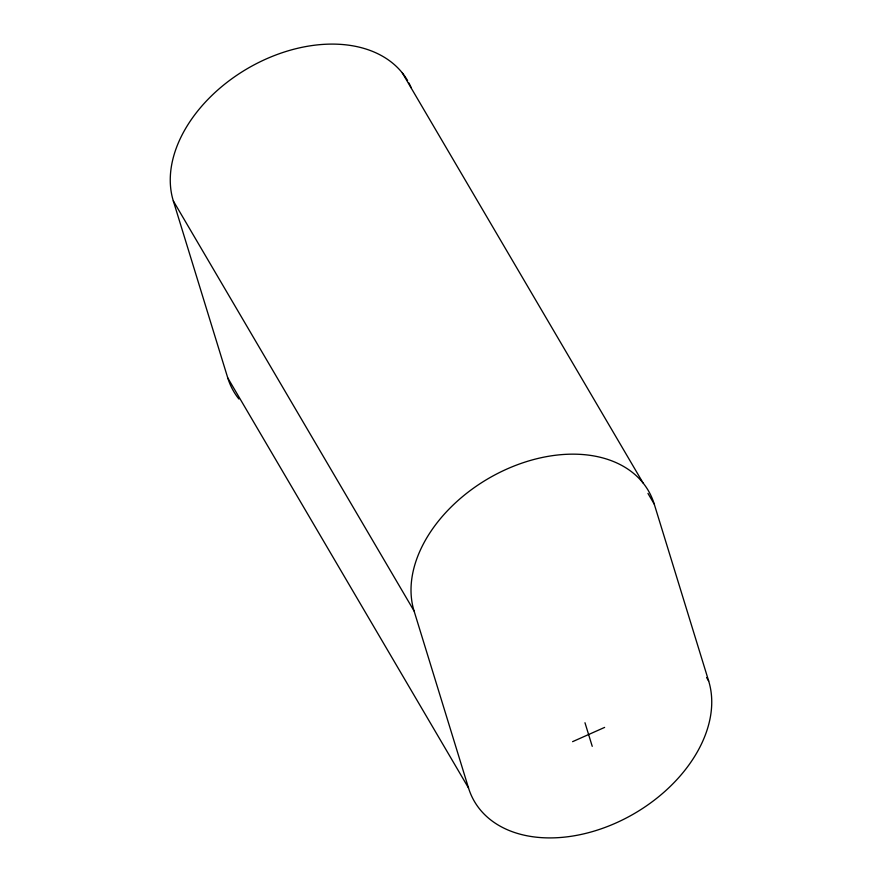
<?xml version="1.0" encoding="UTF-8"?>
<svg xmlns="http://www.w3.org/2000/svg" width="882" height="882" viewBox="0 0 882 882"><rect width="100%" height="100%" fill="white"/><g stroke="black" fill="none" stroke-linecap="round" stroke-linejoin="round"><path stroke-width="1.32" d="M572.594 741.663L604.622 727.407M402.335 72.941L643.099 483.005M647.972 493.424L654.235 504.085L708.687 681.091A132.344 91.298 -30.4 0 1 615.834 823.038A132.344 91.298 -30.4 0 1 468.518 787.979L227.765 377.915L173.313 200.909A132.344 91.298 -30.4 0 1 256.651 63.526A132.344 91.298 -30.4 0 1 407.594 80.593M706.603 677.541L708.687 681.091M173.313 200.909L414.066 610.972L468.518 787.979M584.975 722.733L592.241 746.337M414.066 610.972A132.344 91.298 -30.4 0 1 506.93 469.026A132.344 91.298 -30.4 0 1 654.235 504.085M408.895 82.93A132.344 91.298 -30.4 0 1 411.188 87.759M238.901 398.995A132.344 91.298 -30.4 0 1 227.765 377.915"/></g></svg>
